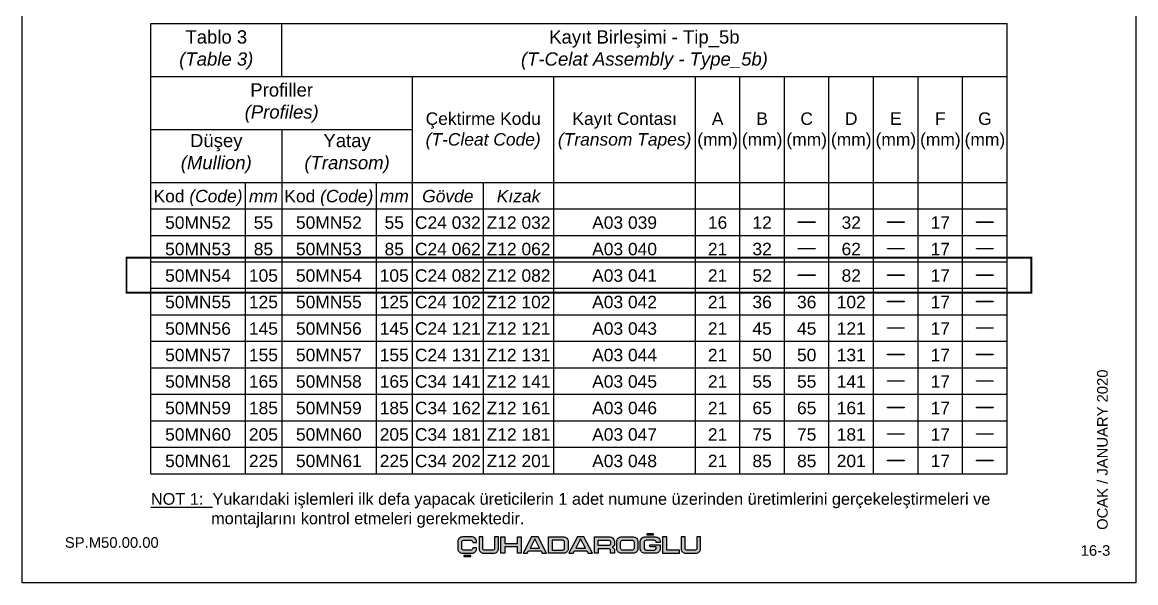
# Model space of a CAD drawing. Header units: millimetres. Extents: x 226 to 1066, y 456 to 1447.
# Drawn here: x 225.7 to 435.7, y 803 to 908.9 of the extents above; entities that cross this region are included whole.
import ezdxf

# ---------------------------------------------------------------- set-up
doc = ezdxf.new("R2010")
doc.units = ezdxf.units.MM
for name, color, linetype in [('ANTET', 140, 'Continuous'), ('nokta', 140, 'Continuous'), ('yazı_numara_k', 11, 'Continuous')]:
    doc.layers.add(name, color=color, linetype=linetype)
doc.styles.get("Standard").update_dxf_attribs({"font": 'arial.ttf'})

# ---------------------------------------------------------------- blocks, each defined once
blk = doc.blocks.new('TABLO - KM3a')
at = {"color": 0}
for p, q in [((2204.25, 2017.64), (2365.75, 2017.64)), ((2204.25, 1932.64), (2204.25, 2017.64)), ((2228.92, 2007.64), (2228.92, 2017.64)), ((2365.75, 1932.64), (2365.75, 2017.64)), ((2204.25, 2007.64), (2365.75, 2007.64)), ((2253.59, 1932.64), (2253.59, 2007.64)), ((2280.27, 1932.64), (2280.27, 2007.64)), ((2306.94, 1932.64), (2306.94, 2007.64)), ((2315.34, 1932.64), (2315.34, 2007.64)), ((2323.74, 1932.64), (2323.74, 2007.64)), ((2332.14, 1932.64), (2332.14, 2007.64)), ((2340.55, 1932.64), (2340.55, 2007.64)), ((2348.95, 1932.64), (2348.95, 2007.64)), ((2357.35, 1932.64), (2357.35, 2007.64)), ((2204.25, 1997.64), (2253.59, 1997.64)), ((2228.92, 1997.64), (2228.92, 1932.64)), ((2204.25, 1987.64), (2365.75, 1987.64)), ((2222.05, 1987.64), (2222.05, 1932.64)), ((2246.72, 1987.64), (2246.72, 1932.64)), ((2266.93, 1987.64), (2266.93, 1932.64)), ((2204.25, 1982.64), (2365.75, 1982.64)), ((2204.25, 1977.64), (2365.75, 1977.64)), ((2204.25, 1977.64), (2365.75, 1977.64)), ((2204.25, 1972.64), (2365.75, 1972.64)), ((2204.25, 1972.64), (2365.75, 1972.64)), ((2204.25, 1967.64), (2365.75, 1967.64)), ((2204.25, 1967.64), (2365.75, 1967.64)), ((2204.25, 1962.64), (2365.75, 1962.64)), ((2204.25, 1962.64), (2365.75, 1962.64)), ((2204.25, 1957.64), (2365.75, 1957.64)), ((2204.25, 1957.64), (2365.75, 1957.64)), ((2204.25, 1952.64), (2365.75, 1952.64)), ((2204.25, 1952.64), (2365.75, 1952.64)), ((2204.25, 1947.64), (2365.75, 1947.64)), ((2204.25, 1947.64), (2365.75, 1947.64)), ((2204.25, 1942.64), (2365.75, 1942.64)), ((2204.25, 1942.64), (2365.75, 1942.64)), ((2204.25, 1937.64), (2365.75, 1937.64)), ((2204.25, 1937.64), (2365.75, 1937.64)), ((2204.25, 1932.64), (2365.75, 1932.64)), ((2204.25, 1932.64), (2365.75, 1932.64))]:
    blk.add_line(p, q, dxfattribs=at)
at = {"layer": 'yazı_numara_k', "color": 0, "attachment_point": 1}
for s, insert, char_height, width in [('{\\pxqc,t2.646;Profiller\\P\\fArial|b0|i1|c0|p0;(Profiles)}', (2204.25, 2006.35), 2.5, 49.3422), ('{\\pxqc,t2.81489;Çektirme Kodu\\P\\fArial|b0|i1|c0|p0;(T-Cleat Code)}', (2253.59, 2000.85), 2.35, 26.6711), ('{\\pxqc,t2.81489;Kayıt Contası\\P\\fArial|b0|i1|c0|p0;(Transom Tapes)}', (2280.27, 2000.85), 2.35, 26.6711), ('{\\pxqc,t2.81489;A\\P(mm)}', (2306.94, 2000.85), 2.35, 8.402), ('{\\pxqc,t2.81489;B\\P(mm)}', (2315.34, 2000.85), 2.35, 8.402), ('{\\pxqc,t2.81489;C\\P(mm)}', (2323.74, 2000.85), 2.35, 8.402), ('{\\pxqc,t2.81489;D\\P(mm)}', (2332.14, 2000.85), 2.35, 8.402), ('{\\pxqc,t2.81489;E\\P(mm)}', (2340.55, 2000.85), 2.35, 8.402), ('{\\pxqc,t2.81489;F\\P(mm)}', (2348.95, 2000.85), 2.35, 8.402), ('{\\pxqc,t2.81489;G\\P(mm)}', (2357.35, 2000.85), 2.35, 8.402), ('{\\pxqc,t2.646;Düşey\\P\\fArial|b0|i1|c0|p0;(Mullion)}', (2204.25, 1996.79), 2.5, 24.6711), ('{\\pxqc,t2.646;Yatay\\P\\fArial|b0|i1|c0|p0;(Transom)}', (2228.92, 1996.79), 2.5, 24.6711), ('{\\pxqc,t2.81489;Kod \\fArial|b0|i1|c0|p0;(Code)}', (2204.25, 1986.23), 2.35, 17.7925), ('{\\pxqc,t2.81489;\\fArial|b0|i1|c0|p0;mm}', (2222.05, 1986.23), 2.35, 6.8786), ('{\\pxqc,t2.81489;Kod \\fArial|b0|i1|c0|p0;(Code)}', (2228.92, 1986.23), 2.35, 17.7925), ('{\\pxqc,t2.81489;\\fArial|b0|i1|c0|p0;mm}', (2246.72, 1986.23), 2.35, 6.8786), ('{\\pxqc,t2.81489;\\fArial|b0|i1|c0|p0;Gövde}', (2253.59, 1986.23), 2.35, 13.3356), ('{\\pxqc,t2.81489;\\fArial|b0|i1|c0|p0;Kızak}', (2266.93, 1986.23), 2.35, 13.3356)]:
    blk.add_mtext(s, dxfattribs=dict(at, insert=insert, char_height=char_height, width=width))
blk = doc.blocks.new('NOT1A')
at = {"layer": 'nokta', "color": 0, "insert": (24.25, 1931.48), "char_height": 2.2, "width": 182.2788, "attachment_point": 1}
blk.add_mtext('{\\fArial|b0|i0|c162|p18;\\LNOT 1:\\l  Yukarıdaki işlemleri ilk defa yapacak üreticilerin 1 adet numune üzerinden üretimlerini gerçekeleştirmeleri ve \\P^I   montajlarını kontrol etmeleri gerekmektedir.}', dxfattribs=at)
blk = doc.blocks.new('ÇUHADAROĞLU')
at = {"layer": 'ANTET'}
h = blk.add_hatch(color=7, dxfattribs=at)
h.paths.add_polyline_path([(159.1, 19.64, -0.414214), (159.42, 19.96), (160.84, 19.96, -0.414214), (161.16, 19.64), (161.16, 19.54), (161.9, 19.54), (161.9, 19.73, 0.414214), (161.05, 20.59), (159.21, 20.59, 0.414214), (158.36, 19.73), (158.36, 18.36, 0.414214), (159.21, 17.51), (161.05, 17.51, 0.414214), (161.9, 18.36), (161.9, 18.55), (161.16, 18.55), (161.16, 18.46, -0.414214), (160.84, 18.13), (159.42, 18.13, -0.414214), (159.1, 18.46)])
h.paths.add_polyline_path([(159.48, 17.12), (159.48, 16.9), (160.78, 16.9), (160.78, 17.12)])
h.paths.add_polyline_path([(165.15, 17.51, 0.414214), (166, 18.36), (166, 20.59), (165.29, 20.59), (165.29, 18.39, -0.414214), (165.03, 18.13), (163.32, 18.13, -0.414214), (163.06, 18.39), (163.06, 20.59), (162.35, 20.59), (162.35, 18.36, 0.414214), (163.2, 17.51)])
h.paths.add_polyline_path([(167.19, 18.73), (169.58, 18.73), (169.58, 17.51), (170.32, 17.51), (170.32, 20.59), (169.58, 20.59), (169.58, 19.36), (167.19, 19.36), (167.19, 20.59), (166.45, 20.59), (166.45, 17.51), (167.19, 17.51)])
h.paths.add_polyline_path([(170.66, 17.51), (171.46, 17.51), (171.69, 17.95), (174.05, 17.95), (174.29, 17.51), (175.09, 17.51), (173.48, 20.6), (172.27, 20.6)])
h.paths.add_polyline_path([(171.97, 18.49), (172.87, 20.23), (173.78, 18.49)], flags=16)
h.paths.add_polyline_path([(175.43, 17.51), (178.34, 17.51, 0.414214), (179.19, 18.36), (179.19, 19.73, 0.414214), (178.34, 20.59), (175.43, 20.59)])
h.paths.add_polyline_path([(176.14, 19.96), (178.15, 19.96, -0.414214), (178.47, 19.64), (178.47, 18.46, -0.414214), (178.15, 18.13), (176.14, 18.13)], flags=16)
h.paths.add_polyline_path([(180.34, 17.95), (182.7, 17.95), (182.94, 17.51), (183.74, 17.51), (182.13, 20.6), (180.92, 20.6), (179.31, 17.51), (180.11, 17.51)])
h.paths.add_polyline_path([(180.62, 18.49), (181.52, 20.23), (182.43, 18.49)], flags=16)
h.paths.add_polyline_path([(184.84, 18.34), (186.84, 18.34, -0.414214), (187.17, 18.02), (187.17, 17.51), (187.88, 17.51), (187.88, 18.21, 0.203358), (187.78, 18.44, 0.098259), (187.5, 18.62), (187.5, 18.7, 0.058399), (187.74, 18.83, 0.246853), (187.88, 19.09), (187.88, 19.73, 0.414214), (187.03, 20.59), (184.13, 20.59), (184.13, 17.51), (184.84, 17.51)])
h.paths.add_polyline_path([(184.84, 18.99), (184.84, 19.96), (186.82, 19.96, -0.414214), (187.17, 19.61), (187.17, 19.31, -0.414214), (186.84, 18.99)], flags=16)
h.paths.add_polyline_path([(191.45, 17.51, 0.414214), (192.31, 18.36), (192.31, 19.73, 0.414214), (191.45, 20.59), (189.19, 20.59, 0.414214), (188.33, 19.73), (188.33, 18.36, 0.414214), (189.19, 17.51)])
h.paths.add_polyline_path([(189.37, 18.13, -0.414214), (189.05, 18.46), (189.05, 19.64, -0.414214), (189.37, 19.96), (191.27, 19.96, -0.414214), (191.59, 19.64), (191.59, 18.46, -0.414214), (191.27, 18.13)], flags=16)
h.paths.add_polyline_path([(193.61, 17.51), (195.66, 17.51, 0.414214), (196.51, 18.36), (196.51, 19.11), (194.59, 19.11), (194.59, 18.7), (195.78, 18.7), (195.78, 18.54, -0.414214), (195.37, 18.13), (193.9, 18.13, -0.414214), (193.49, 18.54), (193.49, 19.55, -0.414214), (193.9, 19.96), (195.37, 19.96, -0.407741), (195.78, 19.56), (196.51, 19.56), (196.51, 19.73, 0.414214), (195.66, 20.59), (193.61, 20.59, 0.414214), (192.76, 19.73), (192.76, 18.36, 0.414214)])
h.paths.add_polyline_path([(195.28, 20.97), (195.28, 21.19), (193.99, 21.19), (193.99, 20.97)])
h.paths.add_polyline_path([(200.14, 17.51), (200.14, 18.13), (197.76, 18.13), (197.76, 20.59), (196.97, 20.59), (196.97, 17.51)])
h.paths.add_polyline_path([(201.2, 18.39), (201.2, 20.59), (200.48, 20.59), (200.48, 18.36, 0.414214), (201.34, 17.51), (203.28, 17.51, 0.414214), (204.13, 18.36), (204.13, 20.59), (203.42, 20.59), (203.42, 18.39, -0.414214), (203.16, 18.13), (201.46, 18.13, -0.414214)])
h = blk.add_hatch(color=7, dxfattribs=at)
h.paths.add_polyline_path([(159.1, 19.64, -0.414214), (159.42, 19.96), (160.84, 19.96, -0.414214), (161.16, 19.64), (161.16, 19.54), (161.9, 19.54), (161.9, 19.73, 0.414214), (161.05, 20.59), (159.21, 20.59, 0.414214), (158.36, 19.73), (158.36, 18.36, 0.414214), (159.21, 17.51), (161.05, 17.51, 0.414214), (161.9, 18.36), (161.9, 18.55), (161.16, 18.55), (161.16, 18.46, -0.414214), (160.84, 18.13), (159.42, 18.13, -0.414214), (159.1, 18.46)])
h.paths.add_polyline_path([(159.48, 17.12), (159.48, 16.9), (160.78, 16.9), (160.78, 17.12)])
h.paths.add_polyline_path([(165.15, 17.51, 0.414214), (166, 18.36), (166, 20.59), (165.29, 20.59), (165.29, 18.39, -0.414214), (165.03, 18.13), (163.32, 18.13, -0.414214), (163.06, 18.39), (163.06, 20.59), (162.35, 20.59), (162.35, 18.36, 0.414214), (163.2, 17.51)])
h.paths.add_polyline_path([(167.19, 18.73), (169.58, 18.73), (169.58, 17.51), (170.32, 17.51), (170.32, 20.59), (169.58, 20.59), (169.58, 19.36), (167.19, 19.36), (167.19, 20.59), (166.45, 20.59), (166.45, 17.51), (167.19, 17.51)])
h.paths.add_polyline_path([(170.66, 17.51), (171.46, 17.51), (171.69, 17.95), (174.05, 17.95), (174.29, 17.51), (175.09, 17.51), (173.48, 20.6), (172.27, 20.6)])
h.paths.add_polyline_path([(171.97, 18.49), (172.87, 20.23), (173.78, 18.49)], flags=16)
h.paths.add_polyline_path([(175.43, 17.51), (178.34, 17.51, 0.414214), (179.19, 18.36), (179.19, 19.73, 0.414214), (178.34, 20.59), (175.43, 20.59)])
h.paths.add_polyline_path([(176.14, 19.96), (178.15, 19.96, -0.414214), (178.47, 19.64), (178.47, 18.46, -0.414214), (178.15, 18.13), (176.14, 18.13)], flags=16)
h.paths.add_polyline_path([(180.34, 17.95), (182.7, 17.95), (182.94, 17.51), (183.74, 17.51), (182.13, 20.6), (180.92, 20.6), (179.31, 17.51), (180.11, 17.51)])
h.paths.add_polyline_path([(180.62, 18.49), (181.52, 20.23), (182.43, 18.49)], flags=16)
h.paths.add_polyline_path([(184.84, 18.34), (186.84, 18.34, -0.414214), (187.17, 18.02), (187.17, 17.51), (187.88, 17.51), (187.88, 18.21, 0.203358), (187.78, 18.44, 0.098259), (187.5, 18.62), (187.5, 18.7, 0.058399), (187.74, 18.83, 0.246853), (187.88, 19.09), (187.88, 19.73, 0.414214), (187.03, 20.59), (184.13, 20.59), (184.13, 17.51), (184.84, 17.51)])
h.paths.add_polyline_path([(184.84, 18.99), (184.84, 19.96), (186.82, 19.96, -0.414214), (187.17, 19.61), (187.17, 19.31, -0.414214), (186.84, 18.99)], flags=16)
h.paths.add_polyline_path([(191.45, 17.51, 0.414214), (192.31, 18.36), (192.31, 19.73, 0.414214), (191.45, 20.59), (189.19, 20.59, 0.414214), (188.33, 19.73), (188.33, 18.36, 0.414214), (189.19, 17.51)])
h.paths.add_polyline_path([(189.37, 18.13, -0.414214), (189.05, 18.46), (189.05, 19.64, -0.414214), (189.37, 19.96), (191.27, 19.96, -0.414214), (191.59, 19.64), (191.59, 18.46, -0.414214), (191.27, 18.13)], flags=16)
h.paths.add_polyline_path([(193.61, 17.51), (195.66, 17.51, 0.414214), (196.51, 18.36), (196.51, 19.11), (194.59, 19.11), (194.59, 18.7), (195.78, 18.7), (195.78, 18.54, -0.414214), (195.37, 18.13), (193.9, 18.13, -0.414214), (193.49, 18.54), (193.49, 19.55, -0.414214), (193.9, 19.96), (195.37, 19.96, -0.407741), (195.78, 19.56), (196.51, 19.56), (196.51, 19.73, 0.414214), (195.66, 20.59), (193.61, 20.59, 0.414214), (192.76, 19.73), (192.76, 18.36, 0.414214)])
h.paths.add_polyline_path([(195.28, 20.97), (195.28, 21.19), (193.99, 21.19), (193.99, 20.97)])
h.paths.add_polyline_path([(200.14, 17.51), (200.14, 18.13), (197.76, 18.13), (197.76, 20.59), (196.97, 20.59), (196.97, 17.51)])
h.paths.add_polyline_path([(201.2, 18.39), (201.2, 20.59), (200.48, 20.59), (200.48, 18.36, 0.414214), (201.34, 17.51), (203.28, 17.51, 0.414214), (204.13, 18.36), (204.13, 20.59), (203.42, 20.59), (203.42, 18.39, -0.414214), (203.16, 18.13), (201.46, 18.13, -0.414214)])
at = {"layer": 'ANTET', "color": 7}
for points in [[(193.99, 21.19), (193.99, 20.97), (195.28, 20.97), (195.28, 21.19)], [(193.99, 21.19), (193.99, 20.97), (195.28, 20.97), (195.28, 21.19)], [(167.19, 20.59), (167.19, 19.36), (169.58, 19.36), (169.58, 20.59), (170.32, 20.59), (170.32, 17.51), (169.58, 17.51), (169.58, 18.73), (167.19, 18.73), (167.19, 17.51), (166.45, 17.51), (166.45, 20.59)], [(167.19, 20.59), (167.19, 19.36), (169.58, 19.36), (169.58, 20.59), (170.32, 20.59), (170.32, 17.51), (169.58, 17.51), (169.58, 18.73), (167.19, 18.73), (167.19, 17.51), (166.45, 17.51), (166.45, 20.59)], [(171.46, 17.51), (171.69, 17.95), (174.05, 17.95), (174.29, 17.51), (175.09, 17.51), (173.48, 20.6), (172.27, 20.6), (170.66, 17.51)], [(171.46, 17.51), (171.69, 17.95), (174.05, 17.95), (174.29, 17.51), (175.09, 17.51), (173.48, 20.6), (172.27, 20.6), (170.66, 17.51)], [(171.97, 18.49), (173.78, 18.49), (172.87, 20.23)], [(171.97, 18.49), (173.78, 18.49), (172.87, 20.23)], [(180.11, 17.51), (180.34, 17.95), (182.7, 17.95), (182.94, 17.51), (183.74, 17.51), (182.13, 20.6), (180.92, 20.6), (179.31, 17.51)], [(180.11, 17.51), (180.34, 17.95), (182.7, 17.95), (182.94, 17.51), (183.74, 17.51), (182.13, 20.6), (180.92, 20.6), (179.31, 17.51)], [(180.62, 18.49), (182.43, 18.49), (181.52, 20.23)], [(180.62, 18.49), (182.43, 18.49), (181.52, 20.23)], [(196.97, 20.59), (196.97, 17.51), (200.14, 17.51), (200.14, 18.13), (197.76, 18.13), (197.76, 20.59)], [(196.97, 20.59), (196.97, 17.51), (200.14, 17.51), (200.14, 18.13), (197.76, 18.13), (197.76, 20.59)], [(159.48, 17.12), (159.48, 16.9), (160.78, 16.9), (160.78, 17.12)], [(159.48, 17.12), (159.48, 16.9), (160.78, 16.9), (160.78, 17.12)]]:
    blk.add_lwpolyline(points, close=True, dxfattribs=at)
for points in [[(159.42, 18.13, -0.414214), (159.1, 18.46), (159.1, 19.64, -0.414214), (159.42, 19.96), (160.84, 19.96, -0.414214), (161.16, 19.64), (161.16, 19.54), (161.9, 19.54), (161.9, 19.73, 0.414214), (161.05, 20.59), (159.21, 20.59, 0.414214), (158.36, 19.73), (158.36, 18.36, 0.414214), (159.21, 17.51), (161.05, 17.51, 0.414214), (161.9, 18.36), (161.9, 18.55), (161.16, 18.55), (161.16, 18.46, -0.414214), (160.84, 18.13)], [(159.42, 18.13, -0.414214), (159.1, 18.46), (159.1, 19.64, -0.414214), (159.42, 19.96), (160.84, 19.96, -0.414214), (161.16, 19.64), (161.16, 19.54), (161.9, 19.54), (161.9, 19.73, 0.414214), (161.05, 20.59), (159.21, 20.59, 0.414214), (158.36, 19.73), (158.36, 18.36, 0.414214), (159.21, 17.51), (161.05, 17.51, 0.414214), (161.9, 18.36), (161.9, 18.55), (161.16, 18.55), (161.16, 18.46, -0.414214), (160.84, 18.13)], [(165.03, 18.13), (163.32, 18.13, -0.414214), (163.06, 18.39), (163.06, 20.59), (162.35, 20.59), (162.35, 18.36, 0.414214), (163.2, 17.51), (165.15, 17.51, 0.414214), (166, 18.36), (166, 20.59), (165.29, 20.59), (165.29, 18.39, -0.414214)], [(165.03, 18.13), (163.32, 18.13, -0.414214), (163.06, 18.39), (163.06, 20.59), (162.35, 20.59), (162.35, 18.36, 0.414214), (163.2, 17.51), (165.15, 17.51, 0.414214), (166, 18.36), (166, 20.59), (165.29, 20.59), (165.29, 18.39, -0.414214)], [(175.43, 17.51), (175.43, 20.59), (178.34, 20.59, -0.414214), (179.19, 19.73), (179.19, 18.36, -0.414214), (178.34, 17.51)], [(175.43, 17.51), (175.43, 20.59), (178.34, 20.59, -0.414214), (179.19, 19.73), (179.19, 18.36, -0.414214), (178.34, 17.51)], [(178.47, 19.64, 0.414214), (178.15, 19.96), (176.14, 19.96), (176.14, 18.13), (178.15, 18.13, 0.414214), (178.47, 18.46)], [(178.47, 19.64, 0.414214), (178.15, 19.96), (176.14, 19.96), (176.14, 18.13), (178.15, 18.13, 0.414214), (178.47, 18.46)], [(187.88, 18.21), (187.88, 17.51), (187.17, 17.51), (187.17, 18.02, 0.414214), (186.84, 18.34), (184.84, 18.34), (184.84, 17.51), (184.13, 17.51), (184.13, 20.59), (187.03, 20.59, -0.414214), (187.88, 19.73), (187.88, 19.09, -0.246853), (187.74, 18.83, -0.058399), (187.5, 18.7), (187.5, 18.62, -0.098259), (187.78, 18.44, -0.203358)], [(187.88, 18.21), (187.88, 17.51), (187.17, 17.51), (187.17, 18.02, 0.414214), (186.84, 18.34), (184.84, 18.34), (184.84, 17.51), (184.13, 17.51), (184.13, 20.59), (187.03, 20.59, -0.414214), (187.88, 19.73), (187.88, 19.09, -0.246853), (187.74, 18.83, -0.058399), (187.5, 18.7), (187.5, 18.62, -0.098259), (187.78, 18.44, -0.203358)], [(186.82, 19.96, -0.414214), (187.17, 19.61), (187.17, 19.31, -0.414214), (186.84, 18.99), (184.84, 18.99), (184.84, 19.96)], [(186.82, 19.96, -0.414214), (187.17, 19.61), (187.17, 19.31, -0.414214), (186.84, 18.99), (184.84, 18.99), (184.84, 19.96)], [(191.45, 17.51), (189.19, 17.51, -0.414214), (188.33, 18.36), (188.33, 19.73, -0.414214), (189.19, 20.59), (191.45, 20.59, -0.414214), (192.31, 19.73), (192.31, 18.36, -0.414214)], [(191.45, 17.51), (189.19, 17.51, -0.414214), (188.33, 18.36), (188.33, 19.73, -0.414214), (189.19, 20.59), (191.45, 20.59, -0.414214), (192.31, 19.73), (192.31, 18.36, -0.414214)], [(191.59, 19.64), (191.59, 18.46, -0.414214), (191.27, 18.13), (189.37, 18.13, -0.414214), (189.05, 18.46), (189.05, 19.64, -0.414214), (189.37, 19.96), (191.27, 19.96, -0.414214)], [(191.59, 19.64), (191.59, 18.46, -0.414214), (191.27, 18.13), (189.37, 18.13, -0.414214), (189.05, 18.46), (189.05, 19.64, -0.414214), (189.37, 19.96), (191.27, 19.96, -0.414214)], [(195.78, 18.54), (195.78, 18.7), (194.59, 18.7), (194.59, 19.11), (196.51, 19.11), (196.51, 18.36, -0.414214), (195.66, 17.51), (193.61, 17.51, -0.414214), (192.76, 18.36), (192.76, 19.73, -0.414214), (193.61, 20.59), (195.66, 20.59, -0.414214), (196.51, 19.73), (196.51, 19.56), (195.78, 19.56, 0.407741), (195.37, 19.96), (193.9, 19.96, 0.414214), (193.49, 19.55), (193.49, 18.54, 0.414214), (193.9, 18.13), (195.37, 18.13, 0.414214)], [(195.78, 18.54), (195.78, 18.7), (194.59, 18.7), (194.59, 19.11), (196.51, 19.11), (196.51, 18.36, -0.414214), (195.66, 17.51), (193.61, 17.51, -0.414214), (192.76, 18.36), (192.76, 19.73, -0.414214), (193.61, 20.59), (195.66, 20.59, -0.414214), (196.51, 19.73), (196.51, 19.56), (195.78, 19.56, 0.407741), (195.37, 19.96), (193.9, 19.96, 0.414214), (193.49, 19.55), (193.49, 18.54, 0.414214), (193.9, 18.13), (195.37, 18.13, 0.414214)], [(201.34, 17.51), (203.28, 17.51, 0.414214), (204.13, 18.36), (204.13, 20.59), (203.42, 20.59), (203.42, 18.39, -0.414214), (203.16, 18.13), (201.46, 18.13, -0.414214), (201.2, 18.39), (201.2, 20.59), (200.48, 20.59), (200.48, 18.36, 0.414214)], [(201.34, 17.51), (203.28, 17.51, 0.414214), (204.13, 18.36), (204.13, 20.59), (203.42, 20.59), (203.42, 18.39, -0.414214), (203.16, 18.13), (201.46, 18.13, -0.414214), (201.2, 18.39), (201.2, 20.59), (200.48, 20.59), (200.48, 18.36, 0.414214)]]:
    blk.add_lwpolyline(points, format="xyb", close=True, dxfattribs=at)
blk = doc.blocks.new('SP.KTGR.1A')
at = {"insert": (-248.38, 1804.14), "char_height": 2, "width": 54.4479, "attachment_point": 1}
blk.add_mtext('{\\pxql;\\fArial Unicode MS|b0|i0|c0|p34;{\\C7;SP.M50.00.00}}', dxfattribs=at)
blk = doc.blocks.new('MN50.S.1')
at = {"color": 252}
blk.add_lwpolyline([(9907.25, 888.56), (9907.25, 1185.56), (10117.25, 1185.56), (10117.25, 888.56)], close=True, dxfattribs=at)
for name, p in [('SP.KTGR.1A', (10163.66, -906.98)), ('ÇUHADAROĞLU', (9831.04, 876.61))]:
    blk.add_blockref(name, p)

msp = doc.modelspace()

# ---------------------------------------------------------------- linework, layer by layer
for points in [[(372.09, 871.08), (372.09, 871.18), (375.25, 871.18), (375.25, 871.08)], [(388.89, 871.08), (388.89, 871.18), (392.05, 871.18), (392.05, 871.08)], [(405.69, 871.08), (405.69, 871.18), (408.86, 871.18), (408.86, 871.08)], [(372.09, 866.08), (372.09, 866.18), (375.25, 866.18), (375.25, 866.08)], [(388.89, 866.08), (388.89, 866.18), (392.05, 866.18), (392.05, 866.08)], [(405.69, 866.08), (405.69, 866.18), (408.86, 866.18), (408.86, 866.08)], [(372.09, 861.08), (372.09, 861.18), (375.25, 861.18), (375.25, 861.08)], [(388.89, 861.08), (388.89, 861.18), (392.05, 861.18), (392.05, 861.08)], [(405.69, 861.08), (405.69, 861.18), (408.86, 861.18), (408.86, 861.08)], [(388.89, 856.08), (388.89, 856.18), (392.05, 856.18), (392.05, 856.08)], [(405.69, 856.08), (405.69, 856.18), (408.86, 856.18), (408.86, 856.08)], [(388.89, 851.08), (388.89, 851.18), (392.05, 851.18), (392.05, 851.08)], [(405.69, 851.08), (405.69, 851.18), (408.86, 851.18), (408.86, 851.08)], [(388.89, 846.08), (388.89, 846.18), (392.05, 846.18), (392.05, 846.08)], [(405.69, 846.08), (405.69, 846.18), (408.86, 846.18), (408.86, 846.08)], [(388.89, 841.08), (388.89, 841.18), (392.05, 841.18), (392.05, 841.08)], [(405.69, 841.08), (405.69, 841.18), (408.86, 841.18), (408.86, 841.08)], [(388.89, 836.08), (388.89, 836.18), (392.05, 836.18), (392.05, 836.08)], [(405.69, 836.08), (405.69, 836.18), (408.86, 836.18), (408.86, 836.08)], [(388.89, 831.08), (388.89, 831.18), (392.05, 831.18), (392.05, 831.08)], [(405.69, 831.08), (405.69, 831.18), (408.86, 831.18), (408.86, 831.08)], [(388.89, 826.08), (388.89, 826.18), (392.05, 826.18), (392.05, 826.08)], [(405.69, 826.08), (405.69, 826.18), (408.86, 826.18), (408.86, 826.08)]]:
    msp.add_lwpolyline(points, close=True)
at = {"color": 1, "const_width": 0.364}
msp.add_lwpolyline([(245.39, 864.43), (416.06, 864.43), (416.06, 857.82), (245.39, 857.82)], close=True, dxfattribs=at)

# ---------------------------------------------------------------- block references
at = {"ltscale": 0.1}
for name, p in [('TABLO - KM3a', (-1954.27, -1109.01)), ('NOT1A', (225.73, -1111.51))]:
    msp.add_blockref(name, p, dxfattribs=at)
at = {"layer": 'ANTET', "color": 0}
msp.add_blockref('MN50.S.1', (-9681.52, -85.51), dxfattribs=at)

# ---------------------------------------------------------------- texts
at = {"insert": (428.44, 813.03), "char_height": 2, "width": 44.873, "attachment_point": 1, "rotation": 90}
msp.add_mtext('{\\fArial Unicode MS|b0|i0|c0|p34;{\\C7;OCAK / JANUARY 2020}}', dxfattribs=at)
at = {"insert": (430.94, 810.14), "char_height": 2, "width": 4.4369, "attachment_point": 3}
msp.add_mtext('{\\fArial Unicode MS|b0|i0|c0|p0;{\\C7;16-3}}', dxfattribs=at)
at = {"layer": 'yazı_numara_k', "color": 0, "attachment_point": 1}
for s, insert, char_height, width in [('{\\pxqc,t2.646;Tablo 3\\P\\fArial|b0|i1|c0|p0;(Table 3)}', (249.98, 907.34), 2.5, 24.6711), ('{\\pxqc,t2.646;Kayıt Birleşimi - Tip_5b\\P\\pt2.646,21;\\fArial|b0|i1|c0|p0;(T-Celat Assembly - Type_5b)}', (274.65, 907.34), 2.5, 136.8274), ('{\\pxqc,t2.81489;50MN52}', (249.98, 872.22), 2.35, 17.7925), ('{\\pxqc,t2.81489;55}', (267.77, 872.22), 2.35, 6.8786), ('{\\pxqc,t2.81489;50MN52}', (274.65, 872.22), 2.35, 17.7925), ('{\\pxqc,t2.81489;55}', (292.44, 872.22), 2.35, 6.8786), ('{\\pxqc,t2.81489;C24 032}', (299.32, 872.22), 2.35, 13.3356), ('{\\pxqc,t2.81489;Z12 032}', (312.66, 872.22), 2.35, 13.3356), ('{\\pxqc,t2.81489;A03 039}', (325.99, 872.22), 2.35, 26.6711), ('{\\pxqc,t2.81489;16}', (352.66, 872.22), 2.35, 8.402), ('{\\pxqc,t2.81489;12}', (361.06, 872.22), 2.35, 8.402), ('{\\pxqc,t2.81489;32}', (377.87, 872.22), 2.35, 8.402), ('{\\pxqc,t2.81489;17}', (394.67, 872.22), 2.35, 8.402), ('{\\pxqc,t2.81489;50MN53}', (249.98, 867.22), 2.35, 17.7925), ('{\\pxqc,t2.81489;85}', (267.77, 867.22), 2.35, 6.8786), ('{\\pxqc,t2.81489;50MN53}', (274.65, 867.22), 2.35, 17.7925), ('{\\pxqc,t2.81489;85}', (292.44, 867.22), 2.35, 6.8786), ('{\\pxqc,t2.81489;C24 062}', (299.32, 867.22), 2.35, 13.3356), ('{\\pxqc,t2.81489;Z12 062}', (312.66, 867.22), 2.35, 13.3356), ('{\\pxqc,t2.81489;A03 040}', (325.99, 867.22), 2.35, 26.6711), ('{\\pxqc,t2.81489;21}', (352.66, 867.22), 2.35, 8.402), ('{\\pxqc,t2.81489;32}', (361.06, 867.22), 2.35, 8.402), ('{\\pxqc,t2.81489;62}', (377.87, 867.22), 2.35, 8.402), ('{\\pxqc,t2.81489;17}', (394.67, 867.22), 2.35, 8.402), ('{\\pxqc,t2.81489;50MN54}', (249.98, 862.22), 2.35, 17.7925), ('{\\pxqc,t2.81489;105}', (267.77, 862.22), 2.35, 6.8786), ('{\\pxqc,t2.81489;50MN54}', (274.65, 862.22), 2.35, 17.7925), ('{\\pxqc,t2.81489;105}', (292.44, 862.22), 2.35, 6.8786), ('{\\pxqc,t2.81489;C24 082}', (299.32, 862.22), 2.35, 13.3356), ('{\\pxqc,t2.81489;Z12 082}', (312.66, 862.22), 2.35, 13.3356), ('{\\pxqc,t2.81489;A03 041}', (325.99, 862.22), 2.35, 26.6711), ('{\\pxqc,t2.81489;21}', (352.66, 862.22), 2.35, 8.402), ('{\\pxqc,t2.81489;52}', (361.06, 862.22), 2.35, 8.402), ('{\\pxqc,t2.81489;82}', (377.87, 862.22), 2.35, 8.402), ('{\\pxqc,t2.81489;17}', (394.67, 862.22), 2.35, 8.402), ('{\\pxqc,t2.81489;50MN55}', (249.98, 857.22), 2.35, 17.7925), ('{\\pxqc,t2.81489;125}', (267.77, 857.22), 2.35, 6.8786), ('{\\pxqc,t2.81489;50MN55}', (274.65, 857.22), 2.35, 17.7925), ('{\\pxqc,t2.81489;125}', (292.44, 857.22), 2.35, 6.8786), ('{\\pxqc,t2.81489;C24 102}', (299.32, 857.22), 2.35, 13.3356), ('{\\pxqc,t2.81489;Z12 102}', (312.66, 857.22), 2.35, 13.3356), ('{\\pxqc,t2.81489;A03 042}', (325.99, 857.22), 2.35, 26.6711), ('{\\pxqc,t2.81489;21}', (352.66, 857.22), 2.35, 8.402), ('{\\pxqc,t2.81489;36}', (361.06, 857.22), 2.35, 8.402), ('{\\pxqc,t2.81489;36}', (369.47, 857.22), 2.35, 8.402), ('{\\pxqc,t2.81489;102}', (377.87, 857.22), 2.35, 8.402), ('{\\pxqc,t2.81489;17}', (394.67, 857.22), 2.35, 8.402), ('{\\pxqc,t2.81489;50MN56}', (249.98, 852.22), 2.35, 17.7925), ('{\\pxqc,t2.81489;145}', (267.77, 852.22), 2.35, 6.8786), ('{\\pxqc,t2.81489;50MN56}', (274.65, 852.22), 2.35, 17.7925), ('{\\pxqc,t2.81489;145}', (292.44, 852.22), 2.35, 6.8786), ('{\\pxqc,t2.81489;C24 121}', (299.32, 852.22), 2.35, 13.3356), ('{\\pxqc,t2.81489;Z12 121}', (312.66, 852.22), 2.35, 13.3356), ('{\\pxqc,t2.81489;A03 043}', (325.99, 852.22), 2.35, 26.6711), ('{\\pxqc,t2.81489;21}', (352.66, 852.22), 2.35, 8.402), ('{\\pxqc,t2.81489;45}', (361.06, 852.22), 2.35, 8.402), ('{\\pxqc,t2.81489;45}', (369.47, 852.22), 2.35, 8.402), ('{\\pxqc,t2.81489;121}', (377.87, 852.22), 2.35, 8.402), ('{\\pxqc,t2.81489;17}', (394.67, 852.22), 2.35, 8.402), ('{\\pxqc,t2.81489;50MN57}', (249.98, 847.22), 2.35, 17.7925), ('{\\pxqc,t2.81489;155}', (267.77, 847.22), 2.35, 6.8786), ('{\\pxqc,t2.81489;50MN57}', (274.65, 847.22), 2.35, 17.7925), ('{\\pxqc,t2.81489;155}', (292.44, 847.22), 2.35, 6.8786), ('{\\pxqc,t2.81489;C24 131}', (299.32, 847.22), 2.35, 13.3356), ('{\\pxqc,t2.81489;Z12 131}', (312.66, 847.22), 2.35, 13.3356), ('{\\pxqc,t2.81489;A03 044}', (325.99, 847.22), 2.35, 26.6711), ('{\\pxqc,t2.81489;21}', (352.66, 847.22), 2.35, 8.402), ('{\\pxqc,t2.81489;50}', (361.06, 847.22), 2.35, 8.402), ('{\\pxqc,t2.81489;50}', (369.47, 847.22), 2.35, 8.402), ('{\\pxqc,t2.81489;131}', (377.87, 847.22), 2.35, 8.402), ('{\\pxqc,t2.81489;17}', (394.67, 847.22), 2.35, 8.402), ('{\\pxqc,t2.81489;50MN58}', (249.98, 842.22), 2.35, 17.7925), ('{\\pxqc,t2.81489;165}', (267.77, 842.22), 2.35, 6.8786), ('{\\pxqc,t2.81489;50MN58}', (274.65, 842.22), 2.35, 17.7925), ('{\\pxqc,t2.81489;165}', (292.44, 842.22), 2.35, 6.8786), ('{\\pxqc,t2.81489;C34 141}', (299.32, 842.22), 2.35, 13.3356), ('{\\pxqc,t2.81489;Z12 141}', (312.66, 842.22), 2.35, 13.3356), ('{\\pxqc,t2.81489;A03 045}', (325.99, 842.22), 2.35, 26.6711), ('{\\pxqc,t2.81489;21}', (352.66, 842.22), 2.35, 8.402), ('{\\pxqc,t2.81489;55}', (361.06, 842.22), 2.35, 8.402), ('{\\pxqc,t2.81489;55}', (369.47, 842.22), 2.35, 8.402), ('{\\pxqc,t2.81489;141}', (377.87, 842.22), 2.35, 8.402), ('{\\pxqc,t2.81489;17}', (394.67, 842.22), 2.35, 8.402), ('{\\pxqc,t2.81489;50MN59}', (249.98, 837.22), 2.35, 17.7925), ('{\\pxqc,t2.81489;185}', (267.77, 837.22), 2.35, 6.8786), ('{\\pxqc,t2.81489;50MN59}', (274.65, 837.22), 2.35, 17.7925), ('{\\pxqc,t2.81489;185}', (292.44, 837.22), 2.35, 6.8786), ('{\\pxqc,t2.81489;C34 162}', (299.32, 837.22), 2.35, 13.3356), ('{\\pxqc,t2.81489;Z12 161}', (312.66, 837.22), 2.35, 13.3356), ('{\\pxqc,t2.81489;A03 046}', (325.99, 837.22), 2.35, 26.6711), ('{\\pxqc,t2.81489;21}', (352.66, 837.22), 2.35, 8.402), ('{\\pxqc,t2.81489;65}', (361.06, 837.22), 2.35, 8.402), ('{\\pxqc,t2.81489;65}', (369.47, 837.22), 2.35, 8.402), ('{\\pxqc,t2.81489;161}', (377.87, 837.22), 2.35, 8.402), ('{\\pxqc,t2.81489;17}', (394.67, 837.22), 2.35, 8.402), ('{\\pxqc,t2.81489;50MN60}', (249.98, 832.22), 2.35, 17.7925), ('{\\pxqc,t2.81489;205}', (267.77, 832.22), 2.35, 6.8786), ('{\\pxqc,t2.81489;50MN60}', (274.65, 832.22), 2.35, 17.7925), ('{\\pxqc,t2.81489;205}', (292.44, 832.22), 2.35, 6.8786), ('{\\pxqc,t2.81489;C34 181}', (299.32, 832.22), 2.35, 13.3356), ('{\\pxqc,t2.81489;Z12 181}', (312.66, 832.22), 2.35, 13.3356), ('{\\pxqc,t2.81489;A03 047}', (325.99, 832.22), 2.35, 26.6711), ('{\\pxqc,t2.81489;21}', (352.66, 832.22), 2.35, 8.402), ('{\\pxqc,t2.81489;75}', (361.06, 832.22), 2.35, 8.402), ('{\\pxqc,t2.81489;75}', (369.47, 832.22), 2.35, 8.402), ('{\\pxqc,t2.81489;181}', (377.87, 832.22), 2.35, 8.402), ('{\\pxqc,t2.81489;17}', (394.67, 832.22), 2.35, 8.402), ('{\\pxqc,t2.81489;50MN61}', (249.98, 827.22), 2.35, 17.7925), ('{\\pxqc,t2.81489;225}', (267.77, 827.22), 2.35, 6.8786), ('{\\pxqc,t2.81489;50MN61}', (274.65, 827.22), 2.35, 17.7925), ('{\\pxqc,t2.81489;225}', (292.44, 827.22), 2.35, 6.8786), ('{\\pxqc,t2.81489;C34 202}', (299.32, 827.22), 2.35, 13.3356), ('{\\pxqc,t2.81489;Z12 201}', (312.66, 827.22), 2.35, 13.3356), ('{\\pxqc,t2.81489;A03 048}', (325.99, 827.22), 2.35, 26.6711), ('{\\pxqc,t2.81489;21}', (352.66, 827.22), 2.35, 8.402), ('{\\pxqc,t2.81489;85}', (361.06, 827.22), 2.35, 8.402), ('{\\pxqc,t2.81489;85}', (369.47, 827.22), 2.35, 8.402), ('{\\pxqc,t2.81489;201}', (377.87, 827.22), 2.35, 8.402), ('{\\pxqc,t2.81489;17}', (394.67, 827.22), 2.35, 8.402)]:
    msp.add_mtext(s, dxfattribs=dict(at, insert=insert, char_height=char_height, width=width))

doc.saveas('drawing.dxf')
